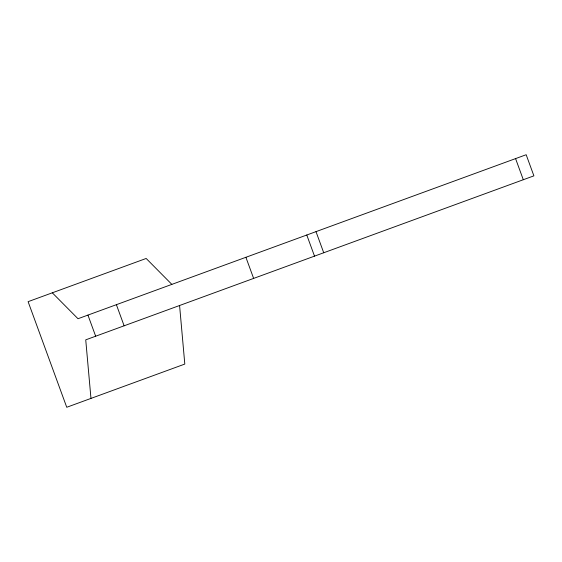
<?xml version="1.0" encoding="UTF-8"?>
<svg xmlns="http://www.w3.org/2000/svg" width="562" height="562" viewBox="0 0 562 562"><rect width="100%" height="100%" fill="white"/><g stroke="black" fill="none" stroke-linecap="round" stroke-linejoin="round"><path stroke-width="0.84" d="M171.853 284.386L146.162 258.464L28.1 301.668L66.745 407.274L184.807 364.071L179.58 305.51M52.315 292.809L78.006 318.731L526.173 154.726L533.9 175.85L85.733 339.848L90.967 398.409M515.572 158.603L523.306 179.728M315.999 231.635L323.726 252.76M306.782 235.014L314.509 256.132M245.896 257.291L253.631 278.415M116.39 304.681L124.125 325.805M87.939 315.099L95.666 336.216"/></g></svg>
